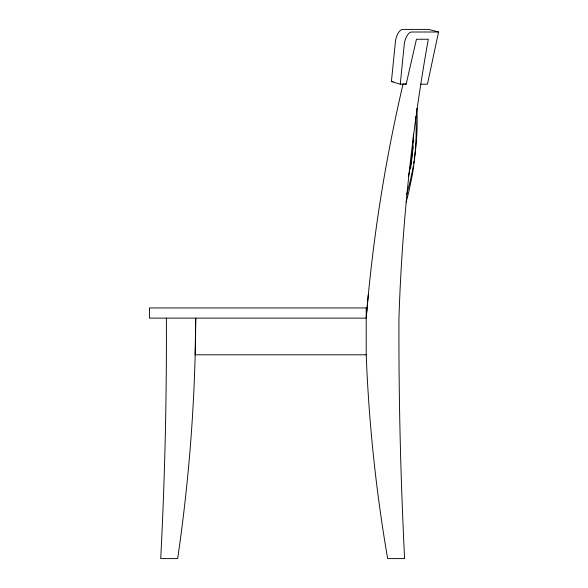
<?xml version="1.0" encoding="UTF-8"?>
<svg xmlns="http://www.w3.org/2000/svg" width="588" height="588" viewBox="0 0 588 588"><rect width="100%" height="100%" fill="white"/><g stroke="black" fill="none" stroke-linecap="round" stroke-linejoin="round"><path stroke-width="0.88" d="M366.589 313.882L368.331 294.595M366.206 307.95L366.206 354.807A1551.364 1551.364 0 0 0 387.661 558.6L404.595 558.6C400.626 478.507 398.649 398.311 398.951 318.115A1937.122 1937.122 0 0 1 428.307 39.242L416.451 39.242L406.168 84.187L400.266 84.187L391.417 81.578L395.54 40.44A11.29 4.873 -76.6 0 1 402.64 29.4L428.703 29.4L438.567 32.009L427.447 84.187L420.471 84.187M400.266 84.187L404.39 43.049A11.29 4.873 -76.6 0 1 411.482 32.009L438.567 32.009M413.607 163.604L413.981 160.987M414.231 159.245L415.488 150.543A464.52 349.794 6.4 0 0 416.877 108.302M403.192 83.452L402.809 85.069A1614.949 1614.949 0 0 0 366.206 318.115L149.433 318.115L149.433 307.95L367.125 307.95M391.417 81.578L393.218 81.578M366.206 354.807L195.15 354.807L195.723 318.115A1709.051 1709.051 0 0 1 177.657 558.6L160.722 558.6C164.853 478.514 166.735 398.311 166.367 318.115M404.742 83.834L406.168 84.187M408.506 176.135A461.778 347.736 6.4 0 0 410.52 165.823L412.769 150.234A461.778 347.736 6.4 0 0 413.136 146.757M413.739 139.782A461.778 347.736 6.4 0 1 413.533 142.399M413.364 134.145A461.778 347.736 6.4 0 1 410.6 168.139M413.232 166.22A464.52 349.794 6.4 0 1 406.646 194.577M415.797 116.644A464.52 349.794 6.4 0 1 412.195 175.452L408.991 190.99A464.52 349.794 6.4 0 1 406.102 202.103"/></g></svg>
